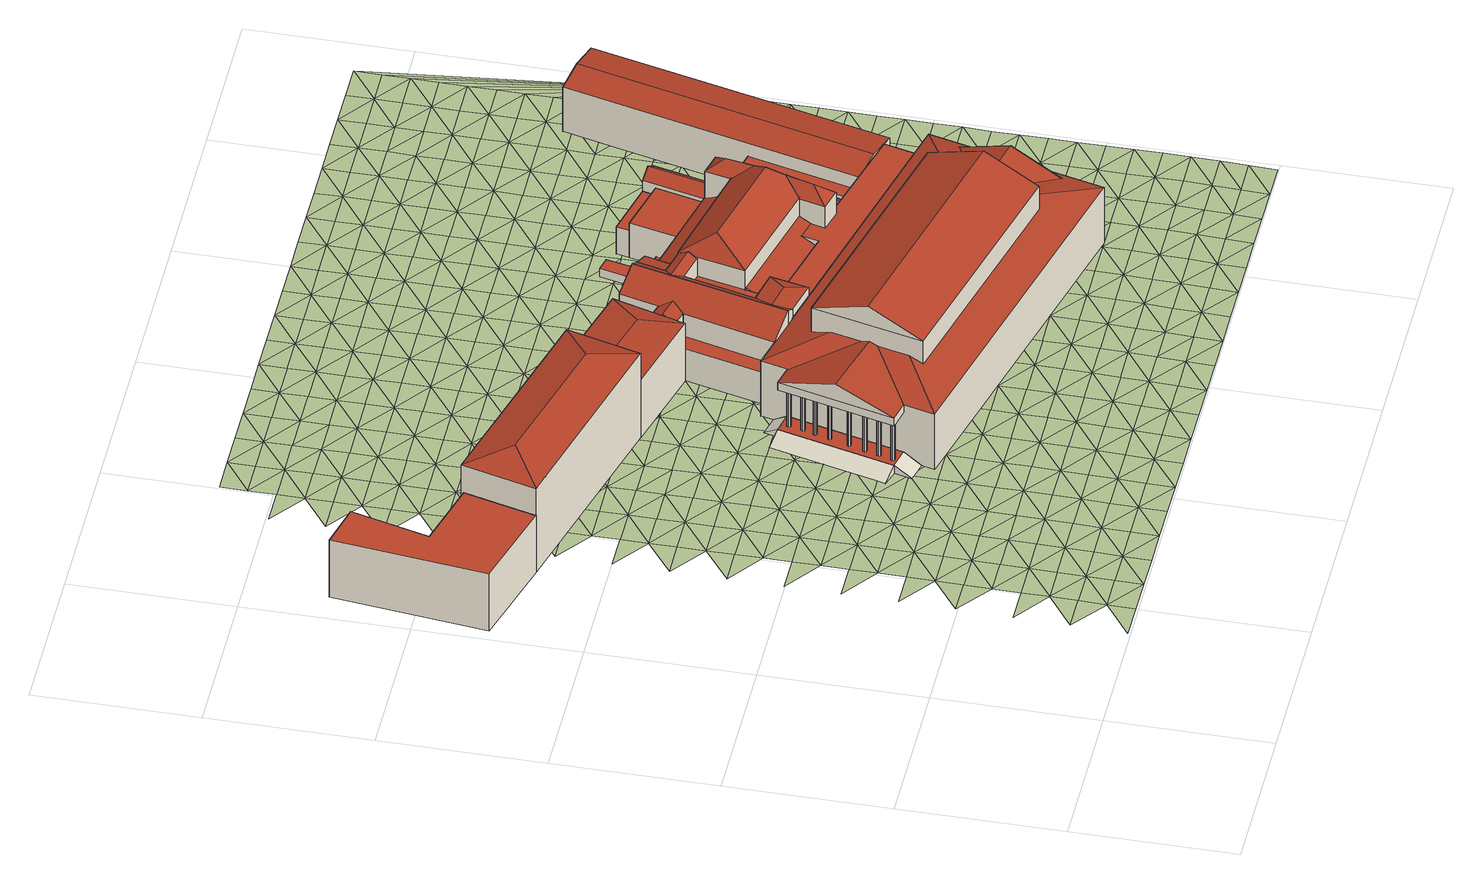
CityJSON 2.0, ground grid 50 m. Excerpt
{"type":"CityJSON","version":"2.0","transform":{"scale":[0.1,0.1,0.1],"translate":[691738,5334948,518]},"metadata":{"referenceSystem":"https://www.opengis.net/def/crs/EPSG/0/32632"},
"CityObjects":{
"building1":{"type":"Building","geometry":[{"type":"MultiSurface","lod":"2","boundaries":[[[0,1,2,3]],[[4,5,1,0]],[[6,7,5,4]],[[8,9,7,6]],[[10,11,9,8]],[[3,2,11,10]],[[8,6,4,0,3,10]],[[1,5,7,9,11,2]],[[12,2,13,14]],[[15,16,2,12]],[[17,18,16,15]],[[14,13,18,17]],[[12,19,15]],[[17,20,14]],[[14,20,19,12]],[[15,19,20,17]],[[2,16,18,13]],[[21,22,23,24]],[[25,26,22,21]],[[27,28,26,25]],[[24,23,28,27]],[[21,29,25]],[[27,30,24]],[[24,30,29,21]],[[25,29,30,27]],[[22,26,28,23]]],"semantics":{"surfaces":[{"type":"WallSurface"},{"type":"RoofSurface"},{"type":"GroundSurface"}],"values":[0,0,0,0,0,0,1,2,0,0,0,0,1,1,1,1,2,0,0,0,0,1,0,1,1,2]}}]},
"building2":{"type":"Building","geometry":[{"type":"MultiSurface","lod":"2","boundaries":[[[31,32,33,34]],[[35,36,32,31]],[[37,38,36,35]],[[39,40,38,37]],[[41,42,40,39]],[[34,33,42,41]],[[39,37,35,31,34,41]],[[32,36,38,40,42,33]],[[43,44,45,46]],[[47,48,44,43]],[[49,50,48,47]],[[51,52,50,49]],[[53,54,52,51]],[[46,45,54,53]],[[51,49,47,43,46,53]],[[44,48,50,52,54,45]],[[55,56,57,58]],[[59,60,56,55]],[[61,62,60,59]],[[58,57,62,61]],[[59,55,58,61]],[[56,60,62,57]],[[55,63,64,58]],[[65,63,55]],[[58,66,65,55]],[[64,66,58]],[[63,65,66,64]],[[67,68,69,70]],[[71,72,68,67]],[[73,74,72,71]],[[75,76,74,73]],[[77,78,76,75]],[[70,69,78,77]],[[75,73,71,67,70,77]],[[68,72,74,76,78,69]],[[79,80,81,82]],[[83,84,80,79]],[[85,86,84,83]],[[82,81,86,85]],[[79,87,83]],[[85,88,82]],[[82,88,87,79]],[[83,87,88,85]],[[80,84,86,81]],[[89,90,91,92]],[[93,94,90,89]],[[95,96,94,93]],[[97,98,96,95]],[[99,100,98,97]],[[92,91,100,99]],[[97,95,93,89,92,99]],[[90,94,96,98,100,91]],[[101,102,103,104]],[[105,106,102,101]],[[107,108,106,105]],[[104,103,108,107]],[[101,109,105]],[[107,110,104]],[[104,110,109,101]],[[105,109,110,107]],[[102,106,108,103]],[[111,112,113,114]],[[115,116,112,111]],[[117,118,116,115]],[[114,113,118,117]],[[111,119,115]],[[117,120,114]],[[114,120,119,111]],[[115,119,120,117]],[[112,116,118,113]],[[121,122,123,124]],[[125,126,122,121]],[[127,128,126,125]],[[124,123,128,127]],[[121,129,125]],[[127,130,124]],[[124,130,129,121]],[[125,129,130,127]],[[122,126,128,123]],[[131,132,133,134]],[[135,136,132,131]],[[137,138,136,135]],[[134,133,138,137]],[[131,139,135]],[[137,140,134]],[[134,140,139,131]],[[135,139,140,137]],[[132,136,138,133]],[[141,142,143]],[[144,145,146]],[[146,145,142,141]],[[143,142,145,144]],[[141,143,144,146]],[[147,148,149,150]],[[151,152,148,147]],[[153,154,152,151]],[[150,149,154,153]],[[147,155,151]],[[153,156,150]],[[150,156,155,147]],[[151,155,156,153]],[[148,152,154,149]],[[157,158,159,160]],[[161,162,158,157]],[[163,164,162,161]],[[165,166,164,163]],[[167,168,166,165]],[[160,159,168,167]],[[165,163,161,157,160,167]],[[158,162,164,166,168,159]],[[169,170,171,172]],[[173,174,170,169]],[[175,176,174,173]],[[177,178,176,175]],[[179,180,178,177]],[[172,171,180,179]],[[177,175,173,169,172,179]],[[170,174,176,178,180,171]],[[181,182,113,114]],[[183,184,182,181]],[[185,186,184,183]],[[114,113,186,185]],[[181,187,183]],[[185,188,114]],[[114,188,187,181]],[[183,187,188,185]],[[182,184,186,113]],[[189,190,191,192]],[[193,194,190,189]],[[195,196,194,193]],[[192,191,196,195]],[[193,189,192,195]],[[190,194,196,191]],[[197,198,199,200]],[[189,201,198,197]],[[192,202,201,189]],[[200,199,202,192]],[[189,197,200,192]],[[198,201,202,199]],[[117,118,203,204]],[[205,206,118,117]],[[207,208,206,205]],[[204,203,208,207]],[[117,209,205]],[[207,210,204]],[[204,210,209,117]],[[205,209,210,207]],[[118,206,208,203]],[[211,212,213,214]],[[215,216,212,211]],[[217,218,216,215]],[[214,213,218,217]],[[215,211,214,217]],[[212,216,218,213]],[[219,213,220,221]],[[222,218,213,219]],[[223,224,218,222]],[[221,220,224,223]],[[222,219,221,223]],[[213,218,224,220]],[[225,226,227,228]],[[229,212,226,225]],[[230,220,212,229]],[[228,227,220,230]],[[225,231,229]],[[230,232,228]],[[228,232,231,225]],[[229,231,232,230]],[[226,212,220,227]],[[233,234,235,236]],[[237,238,234,233]],[[239,216,238,237]],[[240,241,216,239]],[[242,243,241,240]],[[236,235,243,242]],[[240,239,237,233,236,242]],[[234,238,216,241,243,235]],[[244,245,246,247]],[[248,249,245,244]],[[250,251,249,248]],[[247,246,251,250]],[[244,252,248]],[[250,253,247]],[[247,253,252,244]],[[248,252,253,250]],[[245,249,251,246]],[[254,255,256,257]],[[258,259,255,254]],[[197,260,259,258]],[[257,256,260,197]],[[254,261,258]],[[197,262,257]],[[257,262,261,254]],[[258,261,262,197]],[[255,259,260,256]],[[263,264,265,266]],[[267,268,264,263]],[[200,269,268,267]],[[266,265,269,200]],[[267,263,266,200]],[[264,268,269,265]],[[270,271,272,273]],[[274,275,271,270]],[[276,277,275,274]],[[278,279,277,276]],[[280,281,279,278]],[[273,272,281,280]],[[278,276,274,270,273,280]],[[271,275,277,279,281,272]],[[282,264,283,284]],[[285,265,264,282]],[[134,133,265,285]],[[284,283,133,134]],[[285,282,284,134]],[[264,265,133,283]],[[286,287,288,289]],[[290,291,287,286]],[[292,293,291,290]],[[294,295,293,292]],[[296,297,295,294]],[[289,288,297,296]],[[294,292,290,286,289,296]],[[287,291,293,295,297,288]],[[298,299,259,300]],[[301,302,299,298]],[[303,304,302,301]],[[305,306,304,303]],[[307,308,306,305]],[[309,310,308,307]],[[311,312,310,309]],[[313,314,312,311]],[[300,259,314,313]],[[311,309,307,305,303,301,298,300,313]],[[299,302,304,306,308,310,312,314,259]],[[315,316,317,318]],[[319,320,316,315]],[[321,322,320,319]],[[318,317,322,321]],[[315,323,319]],[[321,324,318]],[[318,324,323,315]],[[319,323,324,321]],[[316,320,322,317]],[[325,326,327,328]],[[329,310,326,325]],[[330,331,310,329]],[[332,333,331,330]],[[334,335,333,332]],[[328,327,335,334]],[[332,330,329,325,328,334]],[[326,310,331,333,335,327]],[[336,337,246,338]],[[339,256,337,336]],[[340,341,256,339]],[[338,246,341,340]],[[339,336,338,340]],[[337,256,341,246]],[[342,343,344,345]],[[346,347,343,342]],[[348,349,347,346]],[[350,351,349,348]],[[352,353,351,350]],[[345,344,353,352]],[[350,348,346,342,345,352]],[[343,347,349,351,353,344]]],"semantics":{"surfaces":[{"type":"WallSurface"},{"type":"RoofSurface"},{"type":"GroundSurface"}],"values":[0,0,0,0,0,0,1,2,0,0,0,0,0,0,1,2,0,0,0,0,1,2,0,0,0,0,2,0,0,0,0,0,0,1,2,0,0,0,0,1,0,1,1,2,0,0,0,0,0,0,1,2,0,0,0,0,1,1,1,1,2,0,0,0,0,1,1,1,1,2,0,0,0,0,1,0,1,1,2,0,0,0,0,1,0,1,1,2,1,0,1,1,2,0,0,0,0,0,0,1,1,2,0,0,0,0,0,0,1,2,0,0,0,0,0,0,1,2,0,0,0,0,1,1,1,1,2,0,0,0,0,1,2,0,0,0,0,1,2,0,0,0,0,1,1,1,1,2,0,0,0,0,1,2,0,0,0,0,1,2,0,0,0,0,0,0,1,1,2,0,0,0,0,0,0,1,2,0,0,0,0,0,0,1,1,2,0,0,0,0,1,1,1,1,2,0,0,0,0,1,2,0,0,0,0,0,0,1,2,0,0,0,0,1,2,0,0,0,0,0,0,1,2,0,0,0,0,0,0,0,0,0,1,2,0,0,0,0,0,0,1,1,2,0,0,0,0,0,0,1,2,0,0,0,0,1,2,0,0,0,0,0,0,1,2]}}]},
"terrain1":{"type":"TINRelief","attributes":{"lod":2},"geometry":[{"type":"CompositeSurface","lod":"2","boundaries":[[[354,355,356]],[[357,354,358]],[[357,358,359]],[[356,360,354]],[[361,359,362]],[[363,359,358]],[[358,354,363]],[[354,360,364]],[[363,354,364]],[[365,362,359]],[[366,367,368]],[[365,367,362]],[[366,368,369]],[[370,365,359]],[[359,363,370]],[[371,369,372]],[[373,363,364]],[[374,369,368]],[[364,360,373]],[[368,367,374]],[[373,360,375]],[[376,370,363]],[[367,365,377]],[[378,372,369]],[[379,380,381]],[[376,365,370]],[[367,377,374]],[[378,380,372]],[[382,378,369]],[[363,373,383]],[[376,363,383]],[[369,374,382]],[[384,385,386]],[[387,374,377]],[[388,385,381]],[[373,375,389]],[[377,365,387]],[[390,383,373]],[[365,376,391]],[[381,380,388]],[[387,365,391]],[[392,382,374]],[[380,378,393]],[[390,376,383]],[[394,386,385]],[[395,396,397]],[[392,378,382]],[[380,393,388]],[[398,392,374]],[[373,389,399]],[[394,396,386]],[[395,397,400]],[[401,394,385]],[[390,373,399]],[[374,387,398]],[[385,388,401]],[[402,387,391]],[[403,400,404]],[[405,388,393]],[[391,376,402]],[[406,399,389]],[[376,390,407]],[[408,398,387]],[[409,400,397]],[[403,404,410]],[[393,378,405]],[[402,376,407]],[[378,392,411]],[[406,390,399]],[[397,396,409]],[[412,401,388]],[[396,394,413]],[[414,392,398]],[[378,411,405]],[[415,404,400]],[[416,410,417]],[[412,394,401]],[[396,413,409]],[[406,389,418]],[[387,402,408]],[[415,410,404]],[[388,405,419]],[[420,402,407]],[[414,398,408]],[[400,409,421]],[[422,405,411]],[[388,419,412]],[[407,390,420]],[[390,406,423]],[[415,400,421]],[[424,425,426]],[[427,409,413]],[[411,392,422]],[[420,390,423]],[[428,408,402]],[[392,414,429]],[[430,425,417]],[[424,426,431]],[[413,394,427]],[[432,419,405]],[[394,412,433]],[[428,414,408]],[[392,429,422]],[[417,410,430]],[[427,394,433]],[[434,421,409]],[[410,415,435]],[[432,412,419]],[[406,418,436]],[[437,432,405]],[[402,420,438]],[[430,410,435]],[[439,426,425]],[[440,431,441]],[[434,415,421]],[[442,434,409]],[[405,422,437]],[[443,420,423]],[[402,438,428]],[[439,431,426]],[[409,427,442]],[[444,422,429]],[[423,406,443]],[[406,436,445]],[[425,430,446]],[[447,427,433]],[[429,414,444]],[[448,438,420]],[[414,428,449]],[[450,451,452]],[[406,445,443]],[[453,430,435]],[[425,446,439]],[[433,412,447]],[[454,437,422]],[[412,432,455]],[[448,428,438]],[[414,449,444]],[[456,451,441]],[[450,452,457]],[[435,415,453]],[[458,442,427]],[[415,434,459]],[[454,432,437]],[[412,455,447]],[[460,454,422]],[[441,431,456]],[[420,443,461]],[[453,415,459]],[[462,446,430]],[[431,439,463]],[[458,434,442]],[[464,458,427]],[[422,444,460]],[[456,431,463]],[[465,452,451]],[[466,457,467]],[[468,443,445]],[[420,461,448]],[[462,439,446]],[[427,447,464]],[[469,466,467]],[[470,444,449]],[[445,436,468]],[[465,457,452]],[[430,453,471]],[[472,447,455]],[[449,428,470]],[[468,436,473]],[[474,461,443]],[[428,448,475]],[[451,456,476]],[[477,453,459]],[[430,471,462]],[[455,432,472]],[[478,460,444]],[[432,454,479]],[[480,469,481]],[[474,448,461]],[[428,475,470]],[[482,456,463]],[[451,476,465]],[[459,434,477]],[[483,464,447]],[[434,458,484]],[[485,480,481]],[[478,454,460]],[[432,479,472]],[[486,469,467]],[[487,478,444]],[[443,468,488]],[[463,439,482]],[[489,486,457]],[[477,434,484]],[[453,490,471]],[[439,462,491]],[[483,458,464]],[[467,457,486]],[[444,470,487]],[[482,439,491]],[[492,476,456]],[[457,465,489]],[[443,488,474]],[[493,462,471]],[[447,472,494]],[[495,481,469]],[[496,485,497]],[[498,470,475]],[[492,465,476]],[[453,477,490]],[[499,472,479]],[[447,494,483]],[[468,473,500]],[[475,448,498]],[[495,485,481]],[[501,488,468]],[[448,474,502]],[[456,482,503]],[[504,477,484]],[[493,471,490]],[[479,454,499]],[[505,487,470]],[[454,478,506]],[[469,486,507]],[[501,474,488]],[[448,502,498]],[[508,482,491]],[[456,503,492]],[[484,458,504]],[[509,494,472]],[[458,483,510]],[[505,478,487]],[[454,506,499]],[[511,505,470]],[[512,486,489]],[[469,507,495]],[[468,500,513]],[[491,462,508]],[[514,512,465]],[[504,458,510]],[[515,490,477]],[[462,493,516]],[[509,483,494]],[[517,518,497]],[[519,509,472]],[[470,498,511]],[[489,465,512]],[[508,462,516]],[[520,503,482]],[[465,492,514]],[[468,513,501]],[[515,493,490]],[[472,499,519]],[[497,485,517]],[[521,507,486]],[[485,495,522]],[[523,498,502]],[[520,492,503]],[[477,504,524]],[[517,485,522]],[[525,499,506]],[[502,474,523]],[[521,495,507]],[[518,526,527]],[[528,513,500]],[[474,501,529]],[[530,521,486]],[[482,508,531]],[[532,504,510]],[[477,524,515]],[[506,478,525]],[[533,511,498]],[[478,505,534]],[[486,512,530]],[[528,501,513]],[[474,529,523]],[[535,508,516]],[[482,531,520]],[[510,483,532]],[[536,519,499]],[[483,509,537]],[[518,517,538]],[[533,505,511]],[[478,534,525]],[[539,533,498]],[[540,512,514]],[[516,493,535]],[[541,540,492]],[[542,524,504]],[[493,515,543]],[[526,518,538]],[[536,509,519]],[[483,537,532]],[[544,536,499]],[[545,517,522]],[[528,500,546]],[[498,523,539]],[[514,492,540]],[[535,493,543]],[[547,531,508]],[[492,520,541]],[[542,515,524]],[[499,525,544]],[[522,495,545]],[[548,530,512]],[[495,521,549]],[[550,523,529]],[[547,520,531]],[[504,532,551]],[[552,538,517]],[[553,525,534]],[[529,501,550]],[[548,521,530]],[[495,549,545]],[[501,528,554]],[[508,535,555]],[[556,532,537]],[[504,551,542]],[[534,505,553]],[[552,526,538]],[[557,539,523]],[[505,533,558]],[[512,540,559]],[[501,554,550]],[[560,535,543]],[[508,555,547]],[[537,509,556]],[[561,544,525]],[[509,536,562]],[[548,512,559]],[[517,545,563]],[[557,533,539]],[[505,558,553]],[[564,557,523]],[[565,540,541]],[[543,515,560]],[[566,565,520]],[[567,551,532]],[[515,542,568]],[[552,517,563]],[[561,536,544]],[[509,562,556]],[[528,546,569]],[[570,561,525]],[[571,545,549]],[[523,550,564]],[[541,520,565]],[[572,571,521]],[[560,515,568]],[[573,555,535]],[[520,547,566]],[[567,542,551]],[[525,553,570]],[[549,521,571]],[[574,559,540]],[[521,548,572]],[[575,550,554]],[[573,547,555]],[[532,556,576]],[[545,577,563]],[[526,552,578]],[[579,553,558]],[[554,528,575]],[[574,548,559]],[[528,569,580]],[[535,560,581]],[[582,556,562]],[[532,576,567]],[[558,533,579]],[[583,552,563]],[[584,564,550]],[[533,557,585]],[[540,565,586]],[[528,580,575]],[[587,560,568]],[[535,581,573]],[[562,536,582]],[[588,570,553]],[[536,561,589]],[[545,571,577]],[[584,557,564]],[[533,585,579]],[[590,584,550]],[[591,565,566]],[[540,586,574]],[[568,542,587]],[[592,591,547]],[[593,576,556]],[[542,567,594]],[[588,561,570]],[[536,589,582]],[[595,588,553]],[[596,571,572]],[[583,563,577]],[[552,597,578]],[[550,575,590]],[[566,547,591]],[[587,542,594]],[[598,581,560]],[[547,573,592]],[[593,567,576]],[[553,579,595]],[[572,548,596]],[[599,586,565]],[[548,574,600]],[[601,575,580]],[[598,573,581]],[[556,582,602]],[[596,548,600]],[[603,577,571]],[[552,583,604]],[[605,579,585]],[[580,569,601]],[[599,574,586]],[[560,587,606]],[[607,582,589]],[[556,602,593]],[[585,557,605]],[[603,583,577]],[[552,604,597]],[[601,569,608]],[[609,590,575]],[[557,584,610]],[[611,603,571]],[[565,591,612]],[[613,587,594]],[[560,606,598]],[[589,561,607]],[[614,595,579]],[[561,588,615]],[[571,596,611]],[[609,584,590]],[[557,610,605]],[[616,591,592]],[[565,612,599]],[[594,567,613]],[[617,602,582]],[[567,593,618]],[[614,588,595]],[[561,615,607]],[[619,614,579]],[[620,596,600]],[[575,601,621]],[[592,573,616]],[[613,567,618]],[[622,606,587]],[[573,598,623]],[[617,593,602]],[[624,597,604]],[[579,605,619]],[[600,574,620]],[[616,573,623]],[[625,612,591]],[[574,599,626]],[[575,621,609]],[[622,598,606]],[[582,607,627]],[[604,583,624]],[[620,574,626]],[[628,611,596]],[[583,603,629]],[[630,605,610]],[[625,599,612]],[[587,613,631]],[[632,607,615]],[[582,627,617]],[[601,608,633]],[[610,584,630]],[[634,632,588]],[[628,603,611]],[[583,629,624]],[[601,635,621]],[[584,609,636]],[[624,637,597]],[[591,616,638]],[[639,613,618]],[[587,631,622]],[[615,588,632]],[[640,619,605]],[[588,614,634]],[[596,620,641]],[[642,609,621]],[[584,636,630]],[[643,616,623]],[[591,638,625]],[[618,593,639]],[[644,627,607]],[[593,617,645]],[[628,596,641]],[[640,614,619]],[[646,640,605]],[[647,620,626]],[[623,598,643]],[[601,633,635]],[[639,593,645]],[[648,631,613]],[[598,622,649]],[[644,617,627]],[[650,644,607]],[[651,624,629]],[[605,630,646]],[[626,599,647]],[[652,651,603]],[[643,598,649]],[[653,638,616]],[[599,625,654]],[[642,621,635]],[[648,622,631]],[[607,632,650]],[[629,603,651]],[[647,599,654]],[[655,641,620]],[[603,628,652]],[[656,630,636]],[[653,625,638]],[[613,639,657]],[[658,632,634]],[[636,609,656]],[[659,658,614]],[[655,628,641]],[[624,660,637]],[[661,635,633]],[[609,642,662]],[[616,643,663]],[[664,639,645]],[[613,657,648]],[[634,614,658]],[[665,646,630]],[[614,640,659]],[[666,660,624]],[[653,616,663]],[[620,647,667]],[[661,642,635]],[[609,662,656]],[[668,643,649]],[[645,617,664]],[[669,650,632]],[[617,644,670]],[[624,651,666]],[[665,640,646]],[[671,647,654]],[[672,665,630]],[[620,667,655]],[[649,622,668]],[[673,671,625]],[[674,657,639]],[[622,648,675]],[[669,644,650]],[[617,670,664]],[[676,669,632]],[[677,651,652]],[[661,633,678]],[[654,625,671]],[[630,656,672]],[[679,677,628]],[[668,622,675]],[[680,663,643]],[[625,653,673]],[[674,648,657]],[[632,658,676]],[[652,628,677]],[[681,667,647]],[[628,655,679]],[[682,656,662]],[[680,653,663]],[[639,664,683]],[[684,666,651]],[[685,658,659]],[[662,642,682]],[[681,655,667]],[[686,685,640]],[[642,661,687]],[[643,668,688]],[[689,664,670]],[[639,683,674]],[[659,640,685]],[[684,660,666]],[[690,672,656]],[[640,665,686]],[[680,643,688]],[[647,671,691]],[[642,687,682]],[[692,668,675]],[[670,644,689]],[[693,676,658]],[[644,669,694]],[[651,677,695]],[[690,665,672]],[[696,671,673]],[[697,690,656]],[[647,691,681]],[[675,648,692]],[[698,696,653]],[[699,683,664]],[[648,674,700]],[[684,651,695]],[[693,669,676]],[[644,694,689]],[[661,678,701]],[[702,677,679]],[[673,653,696]],[[656,682,697]],[[684,703,660]],[[692,648,700]],[[704,688,668]],[[653,680,698]],[[699,674,683]],[[679,655,702]],[[658,685,705]],[[706,691,671]],[[655,681,707]],[[708,682,687]],[[704,680,688]],[[693,658,705]],[[664,689,709]],[[702,655,707]],[[710,695,677]],[[711,685,686]],[[687,661,708]],[[706,681,691]],[[712,711,665]],[[661,701,713]],[[668,692,714]],[[715,689,694]],[[664,709,699]],[[686,665,711]],[[716,715,669]],[[710,684,695]],[[717,697,682]],[[665,690,712]],[[704,668,714]],[[671,696,718]],[[661,713,708]],[[719,692,700]],[[694,669,715]],[[720,705,685]],[[669,693,716]],[[677,702,721]],[[717,690,697]],[[722,696,698]],[[723,717,682]],[[671,718,706]],[[700,674,719]],[[724,722,680]],[[725,709,689]],[[674,699,726]],[[710,677,721]],[[720,693,705]],[[727,702,707]],[[728,720,685]],[[684,729,703]],[[698,680,722]],[[682,708,723]],[[730,714,692]],[[680,704,724]],[[725,699,709]],[[674,726,719]],[[731,725,689]],[[707,681,727]],[[685,711,728]],[[732,729,684]],[[733,718,696]],[[681,706,734]],[[735,708,713]],[[730,704,714]],[[689,715,731]],[[736,721,702]],[[684,710,732]],[[737,711,712]],[[713,701,735]],[[733,706,718]],[[738,737,690]],[[681,734,727]],[[692,719,739]],[[740,715,716]],[[712,690,737]],[[736,710,721]],[[735,701,741]],[[742,723,708]],[[690,717,738]],[[730,692,739]],[[696,722,743]],[[744,719,726]],[[716,693,740]],[[745,728,711]],[[693,720,746]],[[733,696,743]],[[702,727,747]],[[742,717,723]],[[748,722,724]],[[749,742,708]],[[726,699,744]],[[750,748,704]],[[751,731,715]],[[699,725,752]],[[736,702,747]],[[745,720,728]],[[693,746,740]],[[753,727,734]],[[724,704,748]],[[708,735,749]],[[754,739,719]],[[704,730,750]],[[751,725,731]],[[699,752,744]],[[755,729,732]],[[756,751,715]],[[734,706,753]],[[711,737,757]],[[758,755,710]],[[759,743,722]],[[706,733,760]],[[754,730,739]],[[732,710,755]],[[715,740,756]],[[761,747,727]],[[710,736,758]],[[762,737,738]],[[711,757,745]],[[759,733,743]],[[706,760,753]],[[719,744,763]],[[764,740,746]],[[735,741,765]],[[738,717,762]],[[761,736,747]],[[766,749,735]],[[717,742,767]],[[755,768,729]],[[754,719,763]],[[722,748,769]],[[770,744,752]],[[746,720,764]],[[771,757,737]],[[720,745,772]],[[759,722,769]],[[727,753,773]],[[766,742,749]],[[717,767,762]],[[774,748,750]],[[775,766,735]],[[752,725,770]],[[776,774,730]],[[764,720,772]],[[777,756,740]],[[725,751,778]],[[771,745,757]],[[779,753,760]],[[727,773,761]],[[735,765,775]],[[750,730,774]],[[780,763,744]],[[730,754,776]],[[777,751,756]],[[725,778,770]],[[781,755,758]],[[760,733,779]],[[737,762,782]],[[733,759,783]],[[780,754,763]],[[771,737,782]],[[758,736,781]],[[740,764,784]],[[785,773,753]],[[736,761,786]],[[787,762,767]],[[788,759,769]],[[789,787,742]],[[733,783,779]],[[769,748,790]],[[777,740,784]],[[744,770,791]],[[781,736,786]],[[792,764,772]],[[767,742,787]],[[785,761,773]],[[793,792,745]],[[755,794,768]],[[742,766,789]],[[748,774,790]],[[795,770,778]],[[744,791,780]],[[772,745,792]],[[745,771,793]],[[753,779,796]],[[797,766,775]],[[775,765,798]],[[799,774,776]],[[788,769,790]],[[778,751,795]],[[800,784,764]],[[751,777,801]],[[755,781,802]],[[803,771,782]],[[804,779,783]],[[782,762,805]],[[753,796,785]],[[776,754,799]],[[806,791,770]],[[754,780,807]],[[794,755,802]],[[808,789,766]],[[800,777,784]],[[751,801,795]],[[809,781,786]],[[810,800,764]],[[783,759,804]],[[762,787,805]],[[799,754,807]],[[811,790,774]],[[759,788,812]],[[797,775,798]],[[806,780,791]],[[786,761,809]],[[764,792,810]],[[813,796,779]],[[761,785,814]],[[815,787,789]],[[803,782,805]],[[811,788,790]],[[759,812,804]],[[770,795,816]],[[809,761,814]],[[817,802,781]],[[818,792,793]],[[813,785,796]],[[819,818,771]],[[766,797,808]],[[774,799,820]],[[821,795,801]],[[770,816,806]],[[793,771,818]],[[817,794,802]],[[822,805,787]],[[771,803,819]],[[811,774,820]],[[779,804,823]],[[824,799,807]],[[801,777,821]],[[798,825,797]],[[789,808,815]],[[826,810,792]],[[777,800,827]],[[781,809,828]],[[822,803,805]],[[829,804,812]],[[779,823,813]],[[807,780,824]],[[830,816,795]],[[780,806,831]],[[817,781,828]],[[826,800,810]],[[777,827,821]],[[832,809,814]],[[787,815,833]],[[812,788,829]],[[817,834,794]],[[824,780,831]],[[835,820,799]],[[788,811,836]],[[830,806,816]],[[822,787,833]],[[814,785,832]],[[792,818,837]],[[838,823,804]],[[785,813,839]],[[840,815,808]],[[835,811,820]],[[788,836,829]],[[795,821,841]],[[832,785,839]],[[842,828,809]],[[843,818,819]],[[792,837,826]],[[808,797,840]],[[844,843,803]],[[838,813,823]],[[797,825,845]],[[799,824,846]],[[847,821,827]],[[795,841,830]],[[819,803,843]],[[842,817,828]],[[848,833,815]],[[803,822,844]],[[835,799,846]],[[804,829,849]],[[797,845,840]],[[850,824,831]],[[827,800,847]],[[851,837,818]],[[800,826,852]],[[809,832,853]],[[848,822,833]],[[854,829,836]],[[804,849,838]],[[831,806,850]],[[855,841,821]],[[806,830,856]],[[851,826,837]],[[800,852,847]],[[857,832,839]],[[809,853,842]],[[817,858,834]],[[815,840,859]],[[836,811,854]],[[850,806,856]],[[860,846,824]],[[811,835,861]],[[855,830,841]],[[848,815,859]],[[818,843,862]],[[839,813,857]],[[863,858,817]],[[864,849,829]],[[813,838,865]],[[860,835,846]],[[811,861,854]],[[866,840,845]],[[851,818,862]],[[821,847,867]],[[857,813,865]],[[868,853,832]],[[817,842,863]],[[869,843,844]],[[845,825,870]],[[871,869,822]],[[864,838,849]],[[824,850,872]],[[821,867,855]],[[844,822,869]],[[868,842,853]],[[870,825,873]],[[874,859,840]],[[822,848,871]],[[875,847,852]],[[829,854,876]],[[877,850,856]],[[824,872,860]],[[852,826,878]],[[879,862,843]],[[826,851,880]],[[832,857,881]],[[874,848,859]],[[866,874,840]],[[882,854,861]],[[829,876,864]],[[856,830,877]],[[883,867,847]],[[830,855,884]],[[845,870,866]],[[879,851,862]],[[826,880,878]],[[885,857,865]],[[832,881,868]],[[861,835,882]],[[877,830,884]],[[850,886,872]],[[835,860,887]],[[883,855,867]],[[875,883,847]],[[888,858,863]],[[889,871,848]],[[843,869,890]],[[865,838,885]],[[891,888,842]],[[892,876,854]],[[838,864,893]],[[852,878,875]],[[894,860,872]],[[835,887,882]],[[879,843,890]],[[863,842,888]],[[885,838,893]],[[895,881,857]],[[842,868,891]],[[889,869,871]],[[892,864,876]],[[896,892,854]],[[850,877,886]],[[897,878,880]],[[895,868,881]],[[848,874,898]],[[888,899,858]],[[854,882,896]],[[900,877,884]],[[894,872,886]],[[880,851,897]],[[901,890,869]],[[851,879,902]],[[857,885,903]],[[848,898,889]],[[904,882,887]],[[884,855,900]],[[905,875,878]],[[855,883,906]],[[901,879,890]],[[851,902,897]],[[907,901,869]],[[908,885,893]],[[857,903,895]],[[887,860,904]],[[909,886,877]],[[860,894,910]],[[905,883,875]],[[855,906,900]],[[911,905,878]],[[912,888,891]],[[869,889,907]],[[893,864,908]],[[913,896,882]],[[864,892,914]],[[909,894,886]],[[860,910,904]],[[878,897,911]],[[891,868,912]],[[915,903,885]],[[868,895,916]],[[879,917,902]],[[913,892,896]],[[864,914,908]],[[918,913,882]],[[877,900,919]],[[912,868,916]],[[917,897,902]],[[915,895,903]],[[888,920,899]],[[882,904,918]],[[921,900,906]],[[877,919,909]],[[879,901,922]],[[885,908,923]],[[924,904,910]],[[906,883,921]],[[925,911,897]],[[883,905,926]],[[888,912,927]],[[879,922,917]],[[928,908,914]],[[885,923,915]],[[910,894,924]],[[929,919,900]],[[894,909,930]],[[920,888,927]],[[925,905,911]],[[883,926,921]],[[931,918,904]],[[932,925,897]],[[933,912,916]],[[914,892,928]],[[892,913,934]],[[929,909,919]],[[894,930,924]],[[897,917,932]],[[916,895,933]],[[935,923,908]],[[895,915,936]],[[937,913,918]],[[892,934,928]],[[900,921,938]],[[933,895,936]],[[939,927,912]],[[905,940,926]],[[935,915,923]],[[904,924,931]],[[940,921,926]],[[900,938,929]],[[939,920,927]],[[913,941,934]],[[908,928,942]],[[943,924,930]],[[937,918,931]],[[944,943,909]],[[905,925,945]],[[912,933,946]],[[908,942,935]],[[930,909,943]],[[947,938,921]],[[909,929,944]],[[948,928,934]],[[939,912,946]],[[905,945,940]],[[949,933,936]],[[939,950,920]],[[951,931,924]],[[913,937,941]],[[947,929,938]],[[952,947,921]],[[936,915,949]],[[953,942,928]],[[915,935,954]],[[951,937,931]],[[921,940,952]],[[934,941,955]],[[949,915,954]],[[953,935,942]],[[948,953,928]],[[924,943,956]],[[934,955,948]],[[957,939,946]],[[946,933,958]],[[959,943,944]],[[924,956,951]],[[937,960,941]],[[933,949,958]],[[960,955,941]],[[944,929,959]],[[929,947,961]],[[962,949,954]],[[957,946,958]],[[939,963,950]],[[964,956,943]],[[937,951,965]],[[929,961,959]],[[954,935,962]],[[966,963,939]],[[967,948,955]],[[935,953,968]],[[964,951,956]],[[937,965,960]],[[969,964,943]],[[962,935,968]],[[970,958,949]],[[939,957,966]],[[967,953,948]],[[971,967,955]],[[943,959,969]],[[970,957,958]],[[955,960,971]],[[951,972,965]],[[949,962,973]],[[972,960,965]],[[953,974,968]],[[970,949,973]],[[974,962,968]],[[951,964,975]],[[972,971,960]],[[976,963,966]],[[977,976,957]],[[972,951,975]],[[953,967,978]],[[972,967,971]],[[966,957,976]],[[979,973,962]],[[957,970,977]],[[953,978,974]],[[972,978,967]],[[979,970,973]],[[980,979,962]],[[976,981,963]],[[972,974,978]],[[962,974,980]],[[972,980,974]],[[982,977,970]],[[972,979,980]],[[982,976,977]],[[972,983,979]],[[970,979,983]],[[972,982,983]],[[970,983,982]],[[976,984,981]],[[985,984,976]],[[972,985,982]],[[976,982,985]],[[972,984,985]]]}]}
},
"vertices":[
[6,1774,244],[6,1774,34],[286,1697,34],[286,1697,244],[63,2248,244],[63,2248,34],[199,2214,244],[199,2214,34],[135,1974,244],[135,1974,34],[344,1918,244],[344,1918,34],[286,1697,343],[930,1526,34],[930,1526,343],[346,1926,343],[346,1926,34],[992,1753,343],[992,1753,34],[422,1785,378],[857,1669,378],[1268,1677,244],[1268,1677,32],[992,1753,32],[992,1753,244],[1202,1454,244],[1202,1454,32],[930,1526,244],[930,1526,32],[1174,1587,259],[963,1646,259],
[972,883,201],[972,883,56],[979,883,56],[979,883,201],[969,888,201],[969,888,56],[972,894,201],[972,894,56],[979,894,201],[979,894,56],[982,888,201],[982,888,56],[1015,1035,201],[1015,1035,56],[1021,1035,56],[1021,1035,201],[1012,1040,201],[1012,1040,56],[1015,1046,201],[1015,1046,56],[1021,1046,201],[1021,1046,56],[1025,1040,201],[1025,1040,56],[1017,1149,56],[1029,1199,24],[912,735,24],[927,793,56],[1079,1134,56],[1091,1182,24],[991,779,56],[976,719,24],[959,1165,24],[868,811,24],[1017,1149,24],[927,793,24],[949,797,201],[949,797,56],[956,797,56],[956,797,201],[946,802,201],[946,802,56],[949,808,201],[949,808,56],[956,808,201],[956,808,56],[959,802,201],[959,802,56],[1278,1547,229],[1278,1547,32],[1233,1560,32],[1233,1560,229],[1259,1472,229],[1259,1472,32],[1210,1484,229],[1210,1484,32],[1352,1493,243],[1229,1524,243],[961,839,201],[961,839,56],[967,839,56],[967,839,201],[958,845,201],[958,845,56],[961,851,201],[961,851,56],[967,851,201],[967,851,56],[971,845,201],[971,845,56],[967,685,229],[967,685,24],[2045,417,24],[2045,417,229],[1099,1214,229],[1099,1214,24],[2176,951,229],[2176,951,24],[1294,886,320],[1796,765,320],[1436,1328,266],[1436,1328,167],[1848,1227,167],[1848,1227,266],[1481,1531,266],[1481,1531,167],[1897,1435,266],[1897,1435,167],[1508,1424,334],[1817,1348,334],[1079,1134,229],[1079,1134,201],[1017,1149,201],[1017,1149,229],[991,779,229],[991,779,201],[927,793,229],[927,793,201],[1294,886,288],[972,972,288],[1999,1494,166],[1999,1494,33],[1500,1614,33],[1500,1614,166],[1910,1116,166],[1910,1116,33],[1416,1241,166],[1416,1241,33],[1798,1368,254],[1463,1439,254],[1951,566,235],[1796,765,298],[2030,877,235],[2131,853,235],[2092,697,298],[2052,540,235],[1138,753,347],[1138,753,259],[1875,569,259],[1875,569,347],[1220,1093,347],[1220,1093,259],[1958,908,347],[1958,908,259],[1179,920,415],[1917,738,415],[1003,991,201],[1003,991,56],[1010,991,56],[1010,991,201],[1000,996,201],[1000,996,56],[1003,1002,201],[1003,1002,56],[1010,1002,201],[1010,1002,56],[1013,996,201],[1013,996,56],[986,931,201],[986,931,56],[992,931,56],[992,931,201],[983,936,201],[983,936,56],[986,942,201],[986,942,56],[992,942,201],[992,942,56],[996,936,201],[996,936,56],[1828,1146,266],[1828,1146,167],[1759,1164,266],[1759,1164,167],[1779,1244,266],[1779,1244,167],[1805,1206,304],[1831,1294,304],[1273,1171,280],[1273,1171,32],[1389,1646,32],[1389,1646,280],[1187,1192,229],[1187,1192,32],[1309,1667,229],[1309,1667,32],[1303,1164,261],[1303,1164,31],[1420,1638,31],[1420,1638,261],[1273,1171,31],[1389,1646,31],[1913,1512,167],[1913,1512,266],[1825,1451,266],[1825,1451,167],[1843,1529,266],[1843,1529,167],[1854,1388,303],[1868,1474,303],[1847,1531,149],[1847,1531,17],[1882,1679,17],[1882,1679,149],[1681,1571,149],[1681,1571,17],[1714,1721,149],[1714,1721,17],[1882,1679,122],[1892,1719,17],[1892,1719,122],[1714,1721,122],[1723,1760,122],[1723,1760,17],[1919,1514,161],[1919,1514,17],[1962,1703,17],[1962,1703,161],[1847,1531,161],[1892,1719,161],[1883,1522,187],[1927,1711,187],[1631,1656,54],[1631,1656,17],[1656,1776,17],[1656,1776,54],[1696,1639,54],[1696,1639,17],[1681,1571,54],[1569,1597,54],[1569,1597,17],[1613,1786,54],[1613,1786,17],[1354,1501,261],[1354,1501,33],[1468,1474,33],[1468,1474,261],[1368,1559,261],[1368,1559,33],[1481,1531,261],[1481,1531,33],[1361,1529,278],[1475,1502,278],[1432,1256,261],[1432,1256,33],[1331,1278,33],[1331,1278,261],[1407,1139,261],[1407,1139,33],[1303,1164,33],[1383,1207,272],[1286,1227,272],[1445,1540,247],[1445,1540,33],[1467,1625,33],[1467,1625,247],[1398,1552,261],[1398,1552,33],[1420,1638,33],[1202,1454,149],[1202,1454,33],[1140,1204,33],[1140,1204,149],[1210,1484,149],[1210,1484,33],[1218,1482,149],[1218,1482,33],[1259,1472,149],[1259,1472,33],[1187,1192,149],[1187,1192,33],[1445,1540,205],[1480,1531,33],[1480,1531,205],[1467,1625,166],[1026,1072,201],[1026,1072,56],[1032,1072,56],[1032,1072,201],[1023,1078,201],[1023,1078,56],[1026,1084,201],[1026,1084,56],[1032,1084,201],[1032,1084,56],[1036,1078,201],[1036,1078,56],[1428,1238,189],[1428,1238,33],[1407,1139,189],[1698,1170,189],[1698,1170,33],[1717,1255,189],[1717,1255,33],[1847,1222,189],[1847,1222,33],[1831,1160,189],[1831,1160,33],[2004,1115,189],[2004,1115,33],[2155,1075,189],[2155,1075,33],[2128,963,189],[2128,963,33],[2193,1066,182],[2193,1066,5],[2412,1974,5],[2412,1974,182],[2004,1115,182],[2004,1115,5],[2226,2018,182],[2226,2018,5],[2097,1091,197],[2318,1996,197],[2087,1454,136],[2087,1454,33],[1995,1478,33],[1995,1478,136],[2004,1115,136],[1960,1126,136],[1960,1126,33],[1996,1270,136],[1996,1270,33],[1949,1280,136],[1949,1280,33],[1420,1258,198],[1420,1258,33],[1468,1474,198],[1331,1278,198],[1384,1493,198],[1384,1493,33],[1035,1115,201],[1035,1115,56],[1042,1115,56],[1042,1115,201],[1032,1120,201],[1032,1120,56],[1035,1126,201],[1035,1126,56],[1042,1126,201],[1042,1126,56],[1045,1120,201],[1045,1120,56],
[474,86,31],[363,3,31],[474,3,30],[363,169,34],[474,169,33],[474,252,34],[585,3,29],[363,334,35],[474,334,34],[585,169,31],[585,86,30],[585,334,33],[363,500,37],[474,417,35],[474,500,36],[474,582,37],[585,252,33],[363,665,38],[474,665,37],[696,86,29],[585,500,35],[696,3,28],[696,252,32],[585,417,34],[585,665,36],[363,831,38],[474,748,37],[474,831,37],[585,582,36],[696,169,30],[363,996,37],[474,913,37],[474,996,37],[696,417,33],[585,831,36],[807,3,27],[807,169,29],[696,334,33],[696,582,35],[585,748,36],[585,996,36],[363,1161,37],[474,1079,37],[474,1161,36],[696,500,34],[807,86,28],[474,1244,36],[585,913,36],[807,334,32],[363,1327,37],[474,1327,36],[696,748,36],[918,86,27],[807,252,31],[807,417,33],[585,1161,36],[474,1410,36],[696,665,36],[696,913,35],[585,1079,36],[807,500,33],[585,1327,36],[363,1492,37],[474,1492,36],[918,3,26],[696,831,35],[918,252,30],[585,1244,36],[807,665,34],[918,169,28],[363,1658,37],[474,1575,36],[474,1658,36],[696,1079,35],[918,417,32],[807,582,34],[585,1492,35],[474,1740,36],[807,831,35],[696,996,35],[696,1244,35],[585,1410,35],[1029,3,24],[807,748,35],[918,334,31],[585,1658,35],[363,1823,36],[474,1823,36],[696,1161,35],[1029,169,27],[918,582,32],[1029,86,25],[585,1575,35],[807,996,35],[1029,334,30],[918,500,32],[363,1989,36],[474,1906,36],[474,1989,35],[696,1410,35],[918,748,33],[807,913,35],[585,1823,35],[474,2071,35],[807,1161,35],[696,1327,35],[918,665,33],[1029,252,28],[696,1575,35],[585,1740,35],[807,1079,35],[585,1989,35],[363,2154,36],[474,2154,35],[1140,86,23],[474,2237,35],[1029,500,31],[696,1492,35],[918,913,34],[1140,3,22],[1140,252,27],[1029,417,31],[585,1906,35],[807,1327,34],[1029,665,32],[918,831,34],[363,2320,36],[474,2320,35],[696,1740,35],[918,1079,34],[807,1244,35],[474,2402,35],[585,2154,35],[1029,582,32],[1140,169,25],[585,2071,35],[807,1410,34],[696,1658,35],[696,1906,34],[807,1492,34],[918,996,34],[585,2320,35],[363,2485,36],[474,2485,35],[1140,417,30],[1029,831,33],[1251,3,20],[1251,169,24],[1140,334,29],[696,1823,35],[918,1244,34],[1140,582,31],[1029,748,32],[585,2237,35],[807,1658,34],[1029,996,33],[918,1161,34],[1140,500,31],[696,2071,34],[1251,86,22],[696,1989,34],[918,1410,34],[807,1575,34],[585,2485,34],[474,2568,35],[1029,913,33],[807,1823,34],[696,2237,34],[585,2402,35],[1251,334,28],[918,1327,34],[1140,748,31],[585,2650,34],[474,2650,35],[1362,86,22],[1251,252,26],[696,2154,34],[807,1740,34],[1029,1161,34],[1251,500,30],[1140,665,31],[918,1575,34],[1140,913,32],[1029,1079,33],[585,2568,34],[1251,417,30],[807,1989,34],[807,1906,34],[1029,1327,33],[918,1492,34],[1140,831,32],[696,2402,34],[1362,3,19],[918,1740,34],[807,2154,34],[696,2320,34],[1362,252,26],[1029,1244,33],[696,2568,34],[1251,665,30],[1362,169,24],[918,1658,34],[1140,1079,32],[1362,417,29],[1251,582,30],[807,2071,34],[1029,1492,33],[1251,831,30],[1140,996,32],[696,2485,34],[1362,334,28],[918,1906,33],[918,1823,33],[1140,1244,33],[1029,1410,33],[1473,3,19],[1251,748,30],[807,2320,34],[807,2237,34],[1029,1658,33],[918,2071,33],[1473,169,23],[1140,1161,32],[807,2402,33],[696,2650,34],[1362,582,29],[1473,86,21],[1029,1575,33],[1251,996,31],[807,2485,33],[1473,334,27],[1362,500,29],[918,1989,33],[1140,1410,33],[1362,748,29],[1251,913,31],[1473,252,25],[1029,1823,33],[1029,1740,33],[1251,1161,31],[1140,1327,33],[1362,665,29],[918,2237,33],[807,2650,33],[1140,1575,33],[1029,1989,33],[918,2154,33],[1584,86,20],[1251,1079,31],[918,2402,33],[807,2568,33],[1473,500,28],[1140,1492,33],[1362,913,30],[1584,3,18],[1584,252,25],[1473,417,28],[918,2320,33],[1029,1906,33],[1251,1327,32],[1473,665,28],[1362,831,30],[1140,1740,33],[1362,1079,30],[1251,1244,32],[1473,582,28],[1029,2154,33],[1584,169,23],[1251,1492,32],[1140,1658,33],[918,2568,33],[1140,1906,32],[1029,2071,33],[1362,996,30],[1029,2320,32],[918,2485,33],[1584,417,28],[1251,1410,32],[1473,831,29],[1695,3,18],[1473,748,29],[1695,86,20],[1584,334,27],[918,2650,33],[1140,1823,32],[1362,1244,31],[1584,582,28],[1029,2237,33],[1695,169,22],[1251,1658,32],[1473,996,29],[1362,1161,30],[1584,500,27],[1140,2071,32],[1362,1410,31],[1251,1575,32],[1473,913,29],[1029,2485,32],[1029,2402,32],[1251,1823,32],[1140,1989,32],[1140,2237,32],[1695,334,26],[1362,1327,31],[1584,748,28],[1584,665,28],[1029,2650,32],[1806,86,19],[1695,252,24],[1251,1740,32],[1473,1161,29],[1695,500,27],[1029,2568,32],[1140,2154,32],[1362,1575,31],[1584,913,28],[1473,1079,29],[1251,1989,32],[1695,417,27],[1251,1906,32],[1473,1327,30],[1362,1492,31],[1584,831,28],[1140,2402,32],[1806,3,17],[1140,2320,32],[1362,1740,31],[1251,2154,32],[1806,252,24],[1473,1244,29],[1140,2568,32],[1695,665,27],[1695,582,27],[1806,169,21],[1362,1658,32],[1584,1079,28],[1806,417,26],[1251,2071,32],[1473,1492,30],[1695,831,27],[1584,996,28],[1140,2485,32],[1362,1906,31],[1806,334,26],[1362,1823,31],[1584,1244,29],[1473,1410,30],[1917,3,17],[1251,2320,31],[1140,2650,32],[1473,1658,31],[1695,748,27],[1362,2071,31],[1251,2237,32],[1917,169,21],[1584,1161,28],[1251,2485,31],[1806,582,26],[1806,500,26],[1917,86,19],[1473,1575,30],[1695,996,27],[1695,913,27],[1917,334,25],[1362,1989,31],[1584,1410,29],[1806,748,26],[1251,2402,31],[1473,1823,31],[1917,252,23],[1473,1740,31],[1695,1161,28],[1584,1327,29],[1362,2237,31],[1806,665,26],[1251,2650,31],[1584,1575,29],[1695,1079,27],[1251,2568,31],[1473,1989,31],[1362,2154,31],[2027,86,18],[1362,2402,31],[1917,500,25],[1917,417,25],[1584,1492,29],[1806,913,26],[2027,3,16],[2027,252,23],[1473,1906,31],[1695,1327,28],[1917,665,25],[1806,831,26],[1362,2320,31],[1584,1740,30],[2027,169,21],[1584,1658,30],[1806,1079,27],[1695,1244,28],[1473,2154,31],[1695,1492,28],[1362,2568,31],[1806,996,26],[1917,582,25],[1362,2485,31],[1584,1906,30],[1473,2071,31],[1473,2320,30],[2027,417,24],[1695,1410,28],[1917,831,25],[2138,3,16],[2138,169,21],[2027,334,25],[1362,2650,31],[1584,1823,30],[1806,1244,27],[2027,582,24],[1917,748,25],[1473,2237,30],[1695,1658,28],[2138,86,18],[1695,1575,28],[1917,996,26],[1806,1161,27],[1584,2071,30],[1806,1410,27],[1473,2485,30],[2027,500,24],[1584,1989,30],[1917,913,25],[1584,2237,30],[1473,2402,30],[2138,334,23],[1695,1823,29],[2138,252,23],[1695,1740,29],[1806,1327,27],[2027,748,24],[2027,665,24],[1473,2650,30],[1917,1161,26],[1584,2154,30],[2249,86,18],[2249,3,15],[1806,1575,27],[2027,913,25],[1917,1079,26],[1473,2568,30],[2138,500,22],[1695,1989,29],[2138,417,23],[1917,1327,26],[1806,1492,27],[2249,169,20],[1584,2402,30],[2027,831,25],[1806,1740,28],[1695,1906,29],[1695,2154,29],[1584,2320,30],[2249,252,23],[1917,1244,26],[1584,2568,30],[2138,665,23],[2138,582,22],[1806,1658,28],[2027,1079,25],[2249,417,22],[1695,2071,30],[1917,1492,26],[2360,3,15],[2138,831,23],[2027,996,25],[1584,2485,30],[1806,1906,28],[2027,1244,25],[1917,1410,26],[1695,2320,29],[2249,334,22],[1584,2650,30],[1917,1658,27],[1806,1823,28],[2138,748,23],[1806,2071,29],[1695,2237,29],[2360,169,20],[2027,1161,25],[1695,2485,29],[2249,582,21],[2249,500,22],[2360,86,17],[1917,1575,27],[2138,996,24],[2360,334,22],[1806,1989,28],[2027,1410,25],[2249,748,21],[2138,913,24],[1695,2402,29],[1917,1823,27],[2138,1161,24],[2027,1327,25],[1806,2237,29],[1695,2650,29],[2360,252,22],[2027,1575,26],[1917,1740,27],[2249,665,21],[1695,2568,29],[1917,1989,27],[1806,2154,29],[2471,169,20],[2138,1079,24],[1806,2402,29],[2360,500,21],[2471,86,17],[2360,417,21],[2027,1492,26],[2471,3,14],[2471,252,20],[2249,996,22],[1917,1906,27],[2138,1327,24],[2249,913,22],[2360,665,20],[2249,831,22],[1806,2320,29],[2027,1740,26],[2249,1079,22],[2138,1244,24],[1917,2154,28],[2138,1410,25],[2027,1658,26],[1806,2568,29],[2471,417,20],[2360,582,20],[1806,2485,29],[2027,1906,26],[1917,2071,27],[2138,1492,25],[1917,2320,28],[2027,1823,26],[2360,831,20],[2471,334,21],[1806,2650,28],[2249,1244,23],[2471,582,19],[2360,748,20],[1917,2237,28],[2138,1658,25],[2360,996,20],[2249,1161,23],[2471,500,20],[2027,2071,27],[2249,1410,23],[2138,1575,25],[2360,913,20],[1917,2485,28],[2138,1823,25],[2027,1989,26],[2027,2237,27],[1917,2402,28],[2471,748,18],[2138,1740,25],[2249,1327,23],[1917,2650,28],[2360,1161,21],[2471,665,19],[2027,2154,27],[2249,1575,24],[2471,913,19],[2360,1079,21],[1917,2568,28],[2138,1989,26],[2360,1327,21],[2249,1492,24],[2249,1658,24],[2471,831,18],[2027,2402,27],[2138,1906,25],[2138,2154,26],[2027,2320,27],[2249,1740,24],[2360,1244,21],[2027,2568,28],[2471,1079,19],[2249,1823,24],[2138,2071,26],[2360,1492,22],[2360,1410,22],[2471,996,19],[2027,2485,28],[2471,1244,20],[2249,1989,25],[2138,2320,26],[2027,2650,27],[2360,1658,23],[2471,1161,19],[2249,2071,25],[2138,2237,26],[2249,1906,25],[2360,1575,22],[2138,2485,26],[2138,2402,26],[2471,1410,20],[2360,1823,23],[2471,1327,20],[2249,2237,25],[2138,2650,27],[2471,1575,21],[2360,1740,23],[2138,2568,27],[2360,1989,24],[2249,2154,25],[2471,1492,20],[2249,2402,25],[2360,1906,23],[2471,1740,21],[2249,2320,25],[2360,2154,24],[2471,1658,21],[2249,2568,26],[2249,2485,26],[2360,2071,24],[2360,2320,24],[2360,2237,24],[2249,2650,26],[2360,2485,25],[2360,2402,25],[2360,2650,25],[2360,2568,25]
]}
